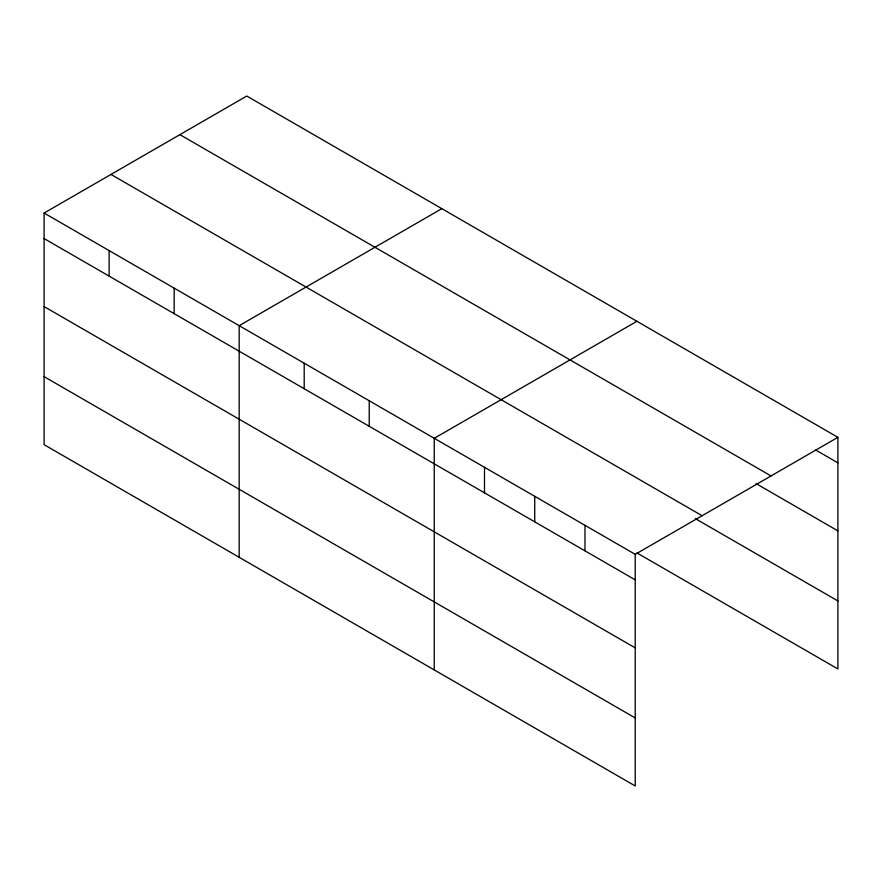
<?xml version="1.0" encoding="UTF-8"?>
<svg xmlns="http://www.w3.org/2000/svg" width="882" height="882" viewBox="0 0 882 882"><rect width="100%" height="100%" fill="white"/><g stroke="black" fill="none" stroke-linecap="round" stroke-linejoin="round"><path stroke-width="1.32" d="M635.227 647.873L635.227 554.337L44.1 213.047L44.1 444.671L635.227 785.961L635.227 647.873L44.1 306.583M636.914 552.915L837.9 668.953L837.9 437.329L246.773 96.039L44.1 213.047M441.838 208.659L239.176 325.678L239.176 557.303M636.914 321.291L434.253 438.299L434.253 669.923M635.227 554.337L837.9 437.329M815.696 450.029L837.9 462.852M179.884 134.648L771.022 475.938M756.106 483.634L837.9 530.865M110.978 174.438L702.116 515.727M695.336 518.627L837.9 600.94M44.1 238.57L635.227 579.86M44.1 376.658L635.227 717.948M584.987 525.33L584.987 550.842M534.735 496.312L534.735 521.835M484.494 467.306L484.494 492.829M369.227 400.759L369.227 426.271M304.202 363.219L304.202 388.73M174.151 288.127L174.151 313.65M109.125 250.587L109.125 276.11"/></g></svg>
